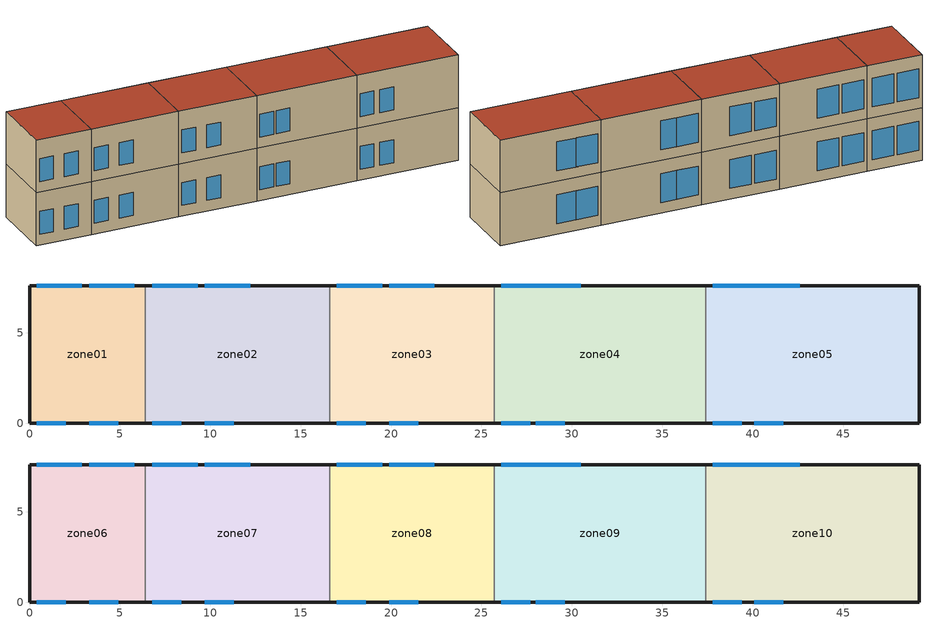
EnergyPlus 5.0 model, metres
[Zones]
zone01
 floor ground (GROUND_FLOOR): 6.4,7.6 6.4,0 0,0 0,7.6 z0
 wall outside (EXT_WALL): 6.4,7.6 0,7.6 0,0 6.4,0 z0:6.2
 wall to zone02 (ADJ_WALL): 6.4,0 6.4,7.6 z0:6.2
 window (EXT_WINDOW1): 0.4,0 2,0 / 3.3,0 4.9,0 z1.25:3.95; 2.9,7.6 0.4,7.6 / 5.8,7.6 3.3,7.6 z1.25:4.65
 ceiling to zone06 (ADJ_CEILING): 0,7.6 0,0 6.4,0 6.4,7.6 z6.2
zone02
 floor ground (GROUND_FLOOR): 16.6,7.6 16.6,0 6.4,0 6.4,7.6 z0
 wall outside (EXT_WALL): 16.6,7.6 6.4,7.6 / 6.4,0 16.6,0 z0:6.2
 wall to zone03 (ADJ_WALL): 16.6,0 16.6,7.6 z0:6.2
 wall to zone01 (ADJ_WALL): 6.4,7.6 6.4,0 z0:6.2
 window (EXT_WINDOW1): 6.8,0 8.4,0 / 9.7,0 11.3,0 z1.25:3.95; 9.3,7.6 6.8,7.6 / 12.2,7.6 9.7,7.6 z1.25:4.65
 ceiling to zone07 (ADJ_CEILING): 6.4,7.6 6.4,0 16.6,0 16.6,7.6 z6.2
zone03
 floor ground (GROUND_FLOOR): 25.7,7.6 25.7,0 16.6,0 16.6,7.6 z0
 wall outside (EXT_WALL): 25.7,7.6 16.6,7.6 / 16.6,0 25.7,0 z0:6.2
 wall to zone04 (ADJ_WALL): 25.7,0 25.7,7.6 z0:6.2
 wall to zone02 (ADJ_WALL): 16.6,7.6 16.6,0 z0:6.2
 window (EXT_WINDOW1): 17,0 18.6,0 / 19.9,0 21.5,0 z1.25:3.95; 19.5,7.6 17,7.6 / 22.4,7.6 19.9,7.6 z1.25:4.65
 ceiling to zone08 (ADJ_CEILING): 16.6,7.6 16.6,0 25.7,0 25.7,7.6 z6.2
zone04
 floor ground (GROUND_FLOOR): 37.4,7.6 37.4,0 25.7,0 25.7,7.6 z0
 wall outside (EXT_WALL): 37.4,7.6 25.7,7.6 / 25.7,0 37.4,0 z0:6.2
 wall to zone05 (ADJ_WALL): 37.4,0 37.4,7.6 z0:6.2
 wall to zone03 (ADJ_WALL): 25.7,7.6 25.7,0 z0:6.2
 window (EXT_WINDOW1): 26.1,0 27.7,0 / 28,0 29.6,0 z1.25:3.95; 28.6,7.6 26.1,7.6 / 30.5,7.6 28,7.6 z1.25:4.65
 ceiling to zone09 (ADJ_CEILING): 25.7,7.6 25.7,0 37.4,0 37.4,7.6 z6.2
zone05
 floor ground (GROUND_FLOOR): 49.2,7.6 49.2,0 37.4,0 37.4,7.6 z0
 wall outside (EXT_WALL): 37.4,0 49.2,0 49.2,7.6 37.4,7.6 z0:6.2
 wall to zone04 (ADJ_WALL): 37.4,7.6 37.4,0 z0:6.2
 window (EXT_WINDOW1): 37.8,0 39.4,0 / 40.1,0 41.7,0 z1.25:3.95; 40.3,7.6 37.8,7.6 / 42.6,7.6 40.1,7.6 z1.25:4.65
 ceiling to zone10 (ADJ_CEILING): 37.4,7.6 37.4,0 49.2,0 49.2,7.6 z6.2
zone06
 floor to zone01 (ADJ_CEILING): 6.4,7.6 6.4,0 0,0 0,7.6 z6.2
 wall outside (EXT_WALL): 6.4,7.6 0,7.6 0,0 6.4,0 z6.2:12.4
 wall to zone07 (ADJ_WALL): 6.4,0 6.4,7.6 z6.2:12.4
 window (EXT_WINDOW1): 0.4,0 2,0 / 3.3,0 4.9,0 z7.45:10.15; 2.9,7.6 0.4,7.6 / 5.8,7.6 3.3,7.6 z7.45:10.85
 roof outside (EXT_ROOF): 0,7.6 0,0 6.4,0 6.4,7.6 z12.4
zone07
 floor to zone02 (ADJ_CEILING): 16.6,7.6 16.6,0 6.4,0 6.4,7.6 z6.2
 wall outside (EXT_WALL): 16.6,7.6 6.4,7.6 / 6.4,0 16.6,0 z6.2:12.4
 wall to zone08 (ADJ_WALL): 16.6,0 16.6,7.6 z6.2:12.4
 wall to zone06 (ADJ_WALL): 6.4,7.6 6.4,0 z6.2:12.4
 window (EXT_WINDOW1): 6.8,0 8.4,0 / 9.7,0 11.3,0 z7.45:10.15; 9.3,7.6 6.8,7.6 / 12.2,7.6 9.7,7.6 z7.45:10.85
 roof outside (EXT_ROOF): 6.4,7.6 6.4,0 16.6,0 16.6,7.6 z12.4
zone08
 floor to zone03 (ADJ_CEILING): 25.7,7.6 25.7,0 16.6,0 16.6,7.6 z6.2
 wall outside (EXT_WALL): 25.7,7.6 16.6,7.6 / 16.6,0 25.7,0 z6.2:12.4
 wall to zone09 (ADJ_WALL): 25.7,0 25.7,7.6 z6.2:12.4
 wall to zone07 (ADJ_WALL): 16.6,7.6 16.6,0 z6.2:12.4
 window (EXT_WINDOW1): 17,0 18.6,0 / 19.9,0 21.5,0 z7.45:10.15; 19.5,7.6 17,7.6 / 22.4,7.6 19.9,7.6 z7.45:10.85
 roof outside (EXT_ROOF): 16.6,7.6 16.6,0 25.7,0 25.7,7.6 z12.4
zone09
 floor to zone04 (ADJ_CEILING): 37.4,7.6 37.4,0 25.7,0 25.7,7.6 z6.2
 wall outside (EXT_WALL): 37.4,7.6 25.7,7.6 / 25.7,0 37.4,0 z6.2:12.4
 wall to zone10 (ADJ_WALL): 37.4,0 37.4,7.6 z6.2:12.4
 wall to zone08 (ADJ_WALL): 25.7,7.6 25.7,0 z6.2:12.4
 window (EXT_WINDOW1): 26.1,0 27.7,0 / 28,0 29.6,0 z7.45:10.15; 28.6,7.6 26.1,7.6 / 30.5,7.6 28,7.6 z7.45:10.85
 roof outside (EXT_ROOF): 25.7,7.6 25.7,0 37.4,0 37.4,7.6 z12.4
zone10
 floor to zone05 (ADJ_CEILING): 49.2,7.6 49.2,0 37.4,0 37.4,7.6 z6.2
 wall outside (EXT_WALL): 37.4,0 49.2,0 49.2,7.6 37.4,7.6 z6.2:12.4
 wall to zone09 (ADJ_WALL): 37.4,7.6 37.4,0 z6.2:12.4
 window (EXT_WINDOW1): 37.8,0 39.4,0 / 40.1,0 41.7,0 z7.45:10.15; 40.3,7.6 37.8,7.6 / 42.6,7.6 40.1,7.6 z7.45:10.85
 roof outside (EXT_ROOF): 37.4,7.6 37.4,0 49.2,0 49.2,7.6 z12.4
[Building]
TRNSYS18: North Axis {deg}=0; Terrain=City; Loads Convergence Tolerance Value=0; Temperature Convergence Tolerance Value {deltaC}=0; Solar Distribution=FullInteriorAndExterior; Maximum Number of Warmup Days=0
[Site:Location]
not used: Latitude {deg}=0; Longitude {deg}=0; Time Zone {hr}=0; Elevation {m}=0
[Construction]
GROUND_FLOOR; EXT_WALL; EXT_ROOF; ADJ_WALL; ADJ_CEILING; EXT_WINDOW1: 
[WindowProperty:ShadingControl]
ESHADE=0; ISHADE=INPUT 1*MAX_ISHADE : SHADECNTRL=ISHADE_INTERNAL
[SurfaceProperty:OtherSideCoefficients]
BOUNDARY=IDENTICAL; BOUNDARY=INPUT 1*TBOUNDARY; BOUNDARY=INPUT 1*TBOUNDARY_2; BOUNDARY=INPUT 1*TBOUNDARY_3; BOUNDARY=INPUT 1*TGROUND; BOUNDARY=20; BOUNDARY=15
[Zone] Multiplier=1
zone01; zone02; zone03; zone04; zone05; zone06; zone07; zone08; zone09; zone10; C9605B; 3EE28A; A9AA50; 1F3C97
